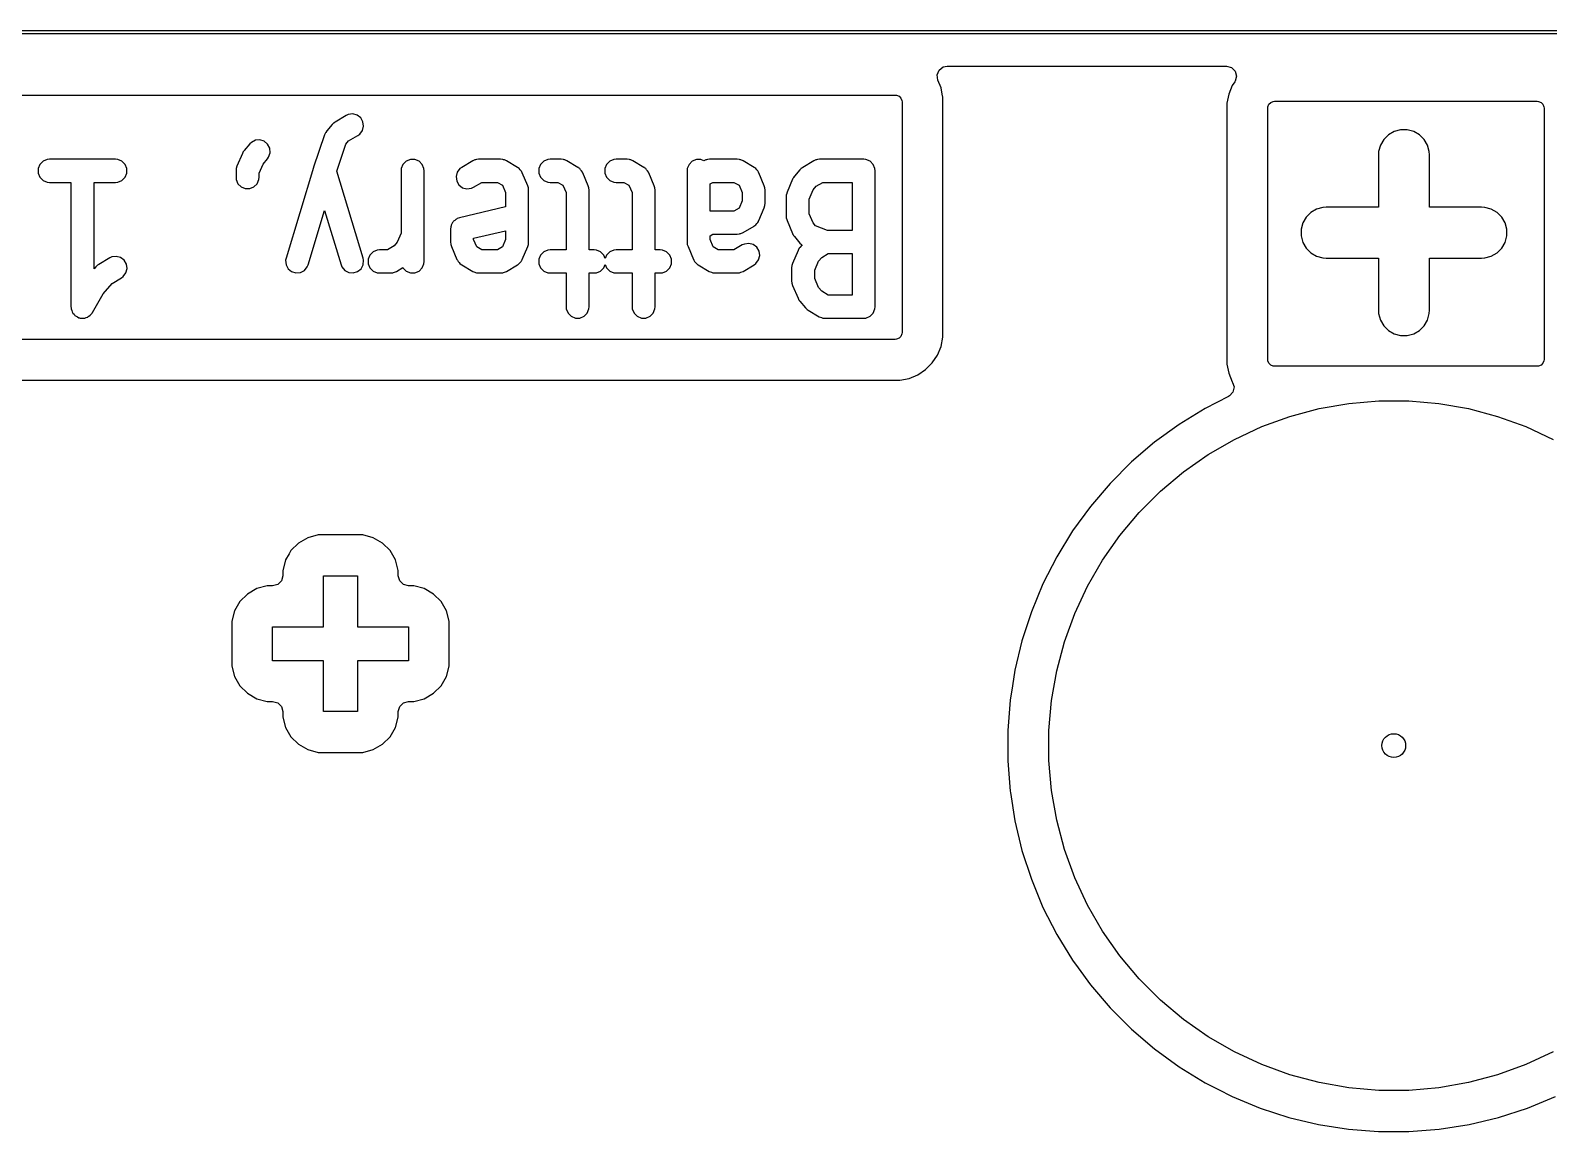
# Model space of a CAD drawing. Extents: x 2.78 to 5.89, y -4.63 to -2.07.
# Drawn here: x 3.584 to 4.463, y -2.706 to -2.068 of the extents above; entities that cross this region are included whole.
import ezdxf

# ---------------------------------------------------------------- set-up
doc = ezdxf.new("R2010")
doc.units = 0
doc.header["$MEASUREMENT"] = 0
doc.layers.add('BLACK', color=7, linetype='CONTINUOUS')

msp = doc.modelspace()

# ---------------------------------------------------------------- linework, layer by layer
at = {"layer": 'BLACK', "linetype": 'CONTINUOUS'}
for p, q in [((2.77907, -2.06796), (5.8893, -2.06796)), ((5.88832, -2.06993), (2.78005, -2.06993)), ((4.10896, -2.09375), (4.11012, -2.09094)), ((4.11012, -2.09094), (4.11253, -2.08909)), ((4.11253, -2.08909), (4.11477, -2.08865)), ((4.11477, -2.08865), (4.27655, -2.08865)), ((4.27655, -2.08865), (4.27948, -2.08943)), ((4.27948, -2.08943), (4.28163, -2.09158)), ((4.28163, -2.09158), (4.28242, -2.09451)), ((4.10935, -2.09676), (4.10896, -2.09375)), ((4.11123, -2.1013), (4.10935, -2.09676)), ((4.11194, -2.10485), (4.11123, -2.1013)), ((4.28002, -2.09988), (4.27794, -2.1049)), ((4.28143, -2.09777), (4.28002, -2.09988)), ((4.28002, -2.09988), (4.28002, -2.09988)), ((4.28163, -2.09745), (4.28143, -2.09777)), ((4.28242, -2.09451), (4.28163, -2.09745)), ((3.45183, -2.10541), (4.08471, -2.10541)), ((4.08471, -2.10541), (4.08548, -2.10548)), ((4.08548, -2.10548), (4.0869, -2.10607)), ((4.0869, -2.10607), (4.08799, -2.10716)), ((4.08799, -2.10716), (4.08858, -2.10858)), ((4.08858, -2.10858), (4.08865, -2.10935)), ((4.08865, -2.10935), (4.08865, -2.24306)), ((4.11228, -2.10658), (4.11194, -2.10485)), ((4.11229, -2.10663), (4.11228, -2.10658)), ((4.11229, -2.24578), (4.11229, -2.10663)), ((4.27794, -2.1049), (4.27688, -2.11023)), ((4.27688, -2.11023), (4.27688, -2.26128)), ((4.27794, -2.1049), (4.27794, -2.1049)), ((4.3006, -2.11218), (4.30119, -2.11076)), ((4.30119, -2.11076), (4.30227, -2.10967)), ((4.30227, -2.10967), (4.30369, -2.10908)), ((4.30369, -2.10908), (4.30446, -2.10901)), ((4.30446, -2.10901), (4.45673, -2.10901)), ((4.45673, -2.10901), (4.45749, -2.10908)), ((4.45749, -2.10908), (4.45891, -2.10967)), ((4.45891, -2.10967), (4.46, -2.11076)), ((4.46, -2.11076), (4.46059, -2.11218)), ((3.76662, -2.11731), (3.76025, -2.12106)), ((3.76781, -2.11676), (3.76662, -2.11731)), ((3.7704, -2.1164), (3.76781, -2.11676)), ((3.77293, -2.11705), (3.7704, -2.1164)), ((3.77501, -2.11863), (3.77293, -2.11705)), ((3.77633, -2.12088), (3.77501, -2.11863)), ((4.30052, -2.11294), (4.3006, -2.11218)), ((4.30052, -2.25857), (4.30052, -2.11294)), ((4.46059, -2.11218), (4.46066, -2.11294)), ((4.46066, -2.11294), (4.46066, -2.25857)), ((3.75412, -2.12843), (3.74774, -2.14717)), ((3.75458, -2.1274), (3.75412, -2.12843)), ((3.75461, -2.12732), (3.75458, -2.1274)), ((3.75464, -2.12728), (3.75461, -2.12732)), ((3.75466, -2.12723), (3.75464, -2.12728)), ((3.75471, -2.12717), (3.75466, -2.12723)), ((3.75535, -2.12624), (3.75471, -2.12717)), ((3.75854, -2.1225), (3.75535, -2.12624)), ((3.75908, -2.12197), (3.75854, -2.1225)), ((3.75919, -2.12183), (3.75908, -2.12197)), ((3.75934, -2.12172), (3.75919, -2.12183)), ((3.75948, -2.12158), (3.75934, -2.12172)), ((3.75964, -2.12151), (3.75948, -2.12158)), ((3.76025, -2.12106), (3.75964, -2.12151)), ((3.77341, -2.12885), (3.77447, -2.12808)), ((3.77447, -2.12808), (3.77604, -2.12599)), ((3.77604, -2.12599), (3.7767, -2.12346)), ((3.7767, -2.12346), (3.77633, -2.12088)), ((4.37045, -2.12842), (4.36773, -2.13114)), ((4.37379, -2.12649), (4.37045, -2.12842)), ((4.37751, -2.12549), (4.37379, -2.12649)), ((4.38137, -2.12549), (4.37751, -2.12549)), ((4.38509, -2.12649), (4.38137, -2.12549)), ((4.38843, -2.12842), (4.38509, -2.12649)), ((4.39115, -2.13114), (4.38843, -2.12842)), ((3.70755, -2.13749), (3.70724, -2.13794)), ((3.71073, -2.13374), (3.70755, -2.13749)), ((3.71168, -2.13283), (3.71073, -2.13374)), ((3.714, -2.13164), (3.71168, -2.13283)), ((3.7166, -2.13143), (3.714, -2.13164)), ((3.71909, -2.13223), (3.7166, -2.13143)), ((3.72108, -2.13392), (3.71909, -2.13223)), ((3.72227, -2.13625), (3.72108, -2.13392)), ((3.72248, -2.13885), (3.72227, -2.13625)), ((3.76111, -2.14944), (3.76638, -2.13394)), ((3.76638, -2.13394), (3.76801, -2.13203)), ((3.76801, -2.13203), (3.77341, -2.12885)), ((4.3658, -2.13448), (4.3648, -2.1382)), ((4.36773, -2.13114), (4.3658, -2.13448)), ((4.39308, -2.13448), (4.39115, -2.13114)), ((4.39408, -2.1382), (4.39308, -2.13448)), ((3.58916, -2.14561), (3.58816, -2.14802)), ((3.59101, -2.14376), (3.58916, -2.14561)), ((3.59342, -2.14276), (3.59101, -2.14376)), ((3.59472, -2.14263), (3.59342, -2.14276)), ((3.63297, -2.14263), (3.59472, -2.14263)), ((3.63428, -2.14276), (3.63297, -2.14263)), ((3.63669, -2.14376), (3.63428, -2.14276)), ((3.63853, -2.14561), (3.63669, -2.14376)), ((3.63953, -2.14802), (3.63853, -2.14561)), ((3.70649, -2.13921), (3.7033, -2.14671)), ((3.70675, -2.13873), (3.70649, -2.13921)), ((3.7068, -2.13857), (3.70675, -2.13873)), ((3.70697, -2.13832), (3.7068, -2.13857)), ((3.70712, -2.13806), (3.70697, -2.13832)), ((3.70724, -2.13794), (3.70712, -2.13806)), ((3.71615, -2.15069), (3.71841, -2.14539)), ((3.71841, -2.14539), (3.72093, -2.14241)), ((3.72093, -2.14241), (3.72168, -2.14134)), ((3.72168, -2.14134), (3.72248, -2.13885)), ((3.79951, -2.14561), (3.79851, -2.14802)), ((3.80135, -2.14376), (3.79951, -2.14561)), ((3.80377, -2.14276), (3.80135, -2.14376)), ((3.80638, -2.14276), (3.80377, -2.14276)), ((3.80879, -2.14376), (3.80638, -2.14276)), ((3.81064, -2.14561), (3.80879, -2.14376)), ((3.81164, -2.14802), (3.81064, -2.14561)), ((3.83992, -2.14356), (3.83355, -2.14731)), ((3.84112, -2.14301), (3.83992, -2.14356)), ((3.84158, -2.14294), (3.84112, -2.14301)), ((3.84201, -2.14276), (3.84158, -2.14294)), ((3.84332, -2.14263), (3.84201, -2.14276)), ((3.85607, -2.14263), (3.84332, -2.14263)), ((3.85737, -2.14276), (3.85607, -2.14263)), ((3.85781, -2.14294), (3.85737, -2.14276)), ((3.85827, -2.14301), (3.85781, -2.14294)), ((3.85946, -2.14356), (3.85827, -2.14301)), ((3.86583, -2.14731), (3.85946, -2.14356)), ((3.87919, -2.14561), (3.87819, -2.14802)), ((3.88103, -2.14376), (3.87919, -2.14561)), ((3.88344, -2.14276), (3.88103, -2.14376)), ((3.88475, -2.14263), (3.88344, -2.14276)), ((3.89112, -2.14263), (3.88475, -2.14263)), ((3.89243, -2.14276), (3.89112, -2.14263)), ((3.89286, -2.14294), (3.89243, -2.14276)), ((3.89333, -2.14301), (3.89286, -2.14294)), ((3.89452, -2.14356), (3.89333, -2.14301)), ((3.90089, -2.14731), (3.89452, -2.14356)), ((3.91743, -2.14561), (3.91643, -2.14802)), ((3.91928, -2.14376), (3.91743, -2.14561)), ((3.92169, -2.14276), (3.91928, -2.14376)), ((3.923, -2.14263), (3.92169, -2.14276)), ((3.92937, -2.14263), (3.923, -2.14263)), ((3.93068, -2.14276), (3.92937, -2.14263)), ((3.93111, -2.14294), (3.93068, -2.14276)), ((3.93157, -2.14301), (3.93111, -2.14294)), ((3.93276, -2.14356), (3.93157, -2.14301)), ((3.93914, -2.14731), (3.93276, -2.14356)), ((3.96524, -2.14561), (3.96424, -2.14802)), ((3.96708, -2.14376), (3.96524, -2.14561)), ((3.9695, -2.14276), (3.96708, -2.14376)), ((3.97211, -2.14276), (3.9695, -2.14276)), ((3.9739, -2.1435), (3.97211, -2.14276)), ((3.97497, -2.14301), (3.9739, -2.1435)), ((3.97544, -2.14294), (3.97497, -2.14301)), ((3.97587, -2.14276), (3.97544, -2.14294)), ((3.97718, -2.14263), (3.97587, -2.14276)), ((3.99311, -2.14263), (3.97718, -2.14263)), ((3.99442, -2.14276), (3.99311, -2.14263)), ((3.99485, -2.14294), (3.99442, -2.14276)), ((3.99531, -2.14301), (3.99485, -2.14294)), ((3.99651, -2.14356), (3.99531, -2.14301)), ((4.00288, -2.14731), (3.99651, -2.14356)), ((4.03752, -2.14356), (4.03115, -2.14731)), ((4.03872, -2.14301), (4.03752, -2.14356)), ((4.03918, -2.14294), (4.03872, -2.14301)), ((4.03961, -2.14276), (4.03918, -2.14294)), ((4.04092, -2.14263), (4.03961, -2.14276)), ((4.06642, -2.14263), (4.04092, -2.14263)), ((4.06772, -2.14276), (4.06642, -2.14263)), ((4.07013, -2.14376), (4.06772, -2.14276)), ((4.07198, -2.14561), (4.07013, -2.14376)), ((4.07298, -2.14802), (4.07198, -2.14561)), ((4.3648, -2.1382), (4.36468, -2.14013)), ((4.36468, -2.14013), (4.36468, -2.17036)), ((4.3942, -2.14013), (4.39408, -2.1382)), ((4.3942, -2.17036), (4.3942, -2.14013)), ((3.58816, -2.14802), (3.58816, -2.15063)), ((3.58816, -2.15063), (3.58916, -2.15305)), ((3.58916, -2.15305), (3.59101, -2.15489)), ((3.59101, -2.15489), (3.59342, -2.15589)), ((3.63428, -2.15589), (3.63669, -2.15489)), ((3.63669, -2.15489), (3.63853, -2.15305)), ((3.63853, -2.15305), (3.63953, -2.15063)), ((3.63953, -2.15063), (3.63953, -2.14802)), ((3.7029, -2.14802), (3.70277, -2.14933)), ((3.70277, -2.14933), (3.70277, -2.15308)), ((3.70277, -2.15308), (3.7029, -2.15438)), ((3.70291, -2.14799), (3.7029, -2.14802)), ((3.7029, -2.15438), (3.70389, -2.1568)), ((3.7033, -2.14671), (3.70291, -2.14796)), ((3.70291, -2.14796), (3.70291, -2.14799)), ((3.71502, -2.1568), (3.71602, -2.15438)), ((3.71602, -2.15438), (3.71615, -2.15308)), ((3.71615, -2.15308), (3.71615, -2.15069)), ((3.74767, -2.14738), (3.73174, -2.19988)), ((3.74772, -2.14728), (3.74767, -2.14738)), ((3.74774, -2.14717), (3.74772, -2.14728)), ((3.77642, -2.19988), (3.76111, -2.14944)), ((3.79851, -2.14802), (3.79838, -2.14933)), ((3.79838, -2.14933), (3.79838, -2.18546)), ((3.81177, -2.14933), (3.81164, -2.14802)), ((3.81177, -2.20182), (3.81177, -2.14933)), ((3.83092, -2.15017), (3.83026, -2.15269)), ((3.83026, -2.15269), (3.83062, -2.15528)), ((3.83249, -2.14808), (3.83092, -2.15017)), ((3.83355, -2.14731), (3.83249, -2.14808)), ((3.86602, -2.14744), (3.86583, -2.14731)), ((3.86611, -2.14748), (3.86602, -2.14744)), ((3.86622, -2.14759), (3.86611, -2.14748)), ((3.86689, -2.14808), (3.86622, -2.14759)), ((3.86739, -2.14873), (3.86689, -2.14808)), ((3.86797, -2.14931), (3.86739, -2.14873)), ((3.86837, -2.15003), (3.86797, -2.14931)), ((3.86847, -2.15017), (3.86837, -2.15003)), ((3.86849, -2.15026), (3.86847, -2.15017)), ((3.8686, -2.15046), (3.86849, -2.15026)), ((3.87179, -2.15796), (3.8686, -2.15046)), ((3.87819, -2.14802), (3.87819, -2.15063)), ((3.87819, -2.15063), (3.87919, -2.15305)), ((3.87919, -2.15305), (3.88103, -2.15489)), ((3.88103, -2.15489), (3.88344, -2.15589)), ((3.90108, -2.14744), (3.90089, -2.14731)), ((3.90117, -2.14748), (3.90108, -2.14744)), ((3.90128, -2.14759), (3.90117, -2.14748)), ((3.90195, -2.14808), (3.90128, -2.14759)), ((3.90245, -2.14873), (3.90195, -2.14808)), ((3.90303, -2.14931), (3.90245, -2.14873)), ((3.90343, -2.15003), (3.90303, -2.14931)), ((3.90353, -2.15017), (3.90343, -2.15003)), ((3.90355, -2.15026), (3.90353, -2.15017)), ((3.90366, -2.15046), (3.90355, -2.15026)), ((3.90685, -2.15796), (3.90366, -2.15046)), ((3.91643, -2.14802), (3.91643, -2.15063)), ((3.91643, -2.15063), (3.91743, -2.15305)), ((3.91743, -2.15305), (3.91928, -2.15489)), ((3.91928, -2.15489), (3.92169, -2.15589)), ((3.93932, -2.14744), (3.93914, -2.14731)), ((3.93941, -2.14748), (3.93932, -2.14744)), ((3.93953, -2.14759), (3.93941, -2.14748)), ((3.9402, -2.14808), (3.93953, -2.14759)), ((3.94069, -2.14873), (3.9402, -2.14808)), ((3.94127, -2.14931), (3.94069, -2.14873)), ((3.94167, -2.15003), (3.94127, -2.14931)), ((3.94177, -2.15017), (3.94167, -2.15003)), ((3.9418, -2.15026), (3.94177, -2.15017)), ((3.9419, -2.15046), (3.9418, -2.15026)), ((3.94509, -2.15796), (3.9419, -2.15046)), ((3.96424, -2.14802), (3.96411, -2.14933)), ((3.96411, -2.14933), (3.96411, -2.19057)), ((4.00306, -2.14744), (4.00288, -2.14731)), ((4.00315, -2.14748), (4.00306, -2.14744)), ((4.00327, -2.14759), (4.00315, -2.14748)), ((4.00394, -2.14808), (4.00327, -2.14759)), ((4.00443, -2.14873), (4.00394, -2.14808)), ((4.00502, -2.14931), (4.00443, -2.14873)), ((4.00541, -2.15003), (4.00502, -2.14931)), ((4.00551, -2.15017), (4.00541, -2.15003)), ((4.00554, -2.15026), (4.00551, -2.15017)), ((4.00565, -2.15046), (4.00554, -2.15026)), ((4.00883, -2.15796), (4.00565, -2.15046)), ((4.0252, -2.15421), (4.02201, -2.16171)), ((4.02546, -2.15373), (4.0252, -2.15421)), ((4.02551, -2.15357), (4.02546, -2.15373)), ((4.02568, -2.15332), (4.02551, -2.15357)), ((4.02583, -2.15306), (4.02568, -2.15332)), ((4.02595, -2.15294), (4.02583, -2.15306)), ((4.02626, -2.15249), (4.02595, -2.15294)), ((4.02944, -2.14874), (4.02626, -2.15249)), ((4.02999, -2.14822), (4.02944, -2.14874)), ((4.03009, -2.14808), (4.02999, -2.14822)), ((4.03025, -2.14797), (4.03009, -2.14808)), ((4.03039, -2.14783), (4.03025, -2.14797)), ((4.03054, -2.14775), (4.03039, -2.14783)), ((4.03115, -2.14731), (4.03054, -2.14775)), ((4.07311, -2.14933), (4.07298, -2.14802)), ((4.07311, -2.22807), (4.07311, -2.14933)), ((3.59342, -2.15589), (3.59472, -2.15602)), ((3.59472, -2.15602), (3.60715, -2.15602)), ((3.60715, -2.15602), (3.60715, -2.22807)), ((3.62054, -2.20611), (3.62054, -2.15602)), ((3.62054, -2.15602), (3.63297, -2.15602)), ((3.63297, -2.15602), (3.63428, -2.15589)), ((3.70389, -2.1568), (3.70574, -2.15864)), ((3.70574, -2.15864), (3.70815, -2.15964)), ((3.70815, -2.15964), (3.71077, -2.15964)), ((3.71077, -2.15964), (3.71318, -2.15864)), ((3.71318, -2.15864), (3.71502, -2.1568)), ((3.83062, -2.15528), (3.83195, -2.15753)), ((3.83195, -2.15753), (3.83403, -2.1591)), ((3.83403, -2.1591), (3.83656, -2.15976)), ((3.83656, -2.15976), (3.83915, -2.1594)), ((3.83915, -2.1594), (3.84034, -2.15885)), ((3.84034, -2.15885), (3.84514, -2.15602)), ((3.84514, -2.15602), (3.85424, -2.15602)), ((3.85424, -2.15602), (3.85714, -2.15773)), ((3.85714, -2.15773), (3.85893, -2.16194)), ((3.85893, -2.16194), (3.85893, -2.17027)), ((3.87218, -2.15921), (3.87179, -2.15796)), ((3.87218, -2.15924), (3.87218, -2.15921)), ((3.87219, -2.15927), (3.87218, -2.15924)), ((3.87232, -2.16058), (3.87219, -2.15927)), ((3.87232, -2.19057), (3.87232, -2.16058)), ((3.88344, -2.15589), (3.88475, -2.15602)), ((3.88475, -2.15602), (3.8893, -2.15602)), ((3.8893, -2.15602), (3.8922, -2.15773)), ((3.8922, -2.15773), (3.89399, -2.16194)), ((3.89399, -2.16194), (3.89399, -2.19513)), ((3.90724, -2.15921), (3.90685, -2.15796)), ((3.90724, -2.15924), (3.90724, -2.15921)), ((3.90725, -2.15927), (3.90724, -2.15924)), ((3.90738, -2.16058), (3.90725, -2.15927)), ((3.90738, -2.19513), (3.90738, -2.16058)), ((3.92169, -2.15589), (3.923, -2.15602)), ((3.923, -2.15602), (3.92755, -2.15602)), ((3.92755, -2.15602), (3.93045, -2.15773)), ((3.93045, -2.15773), (3.93224, -2.16194)), ((3.93224, -2.16194), (3.93224, -2.19513)), ((3.94548, -2.15921), (3.94509, -2.15796)), ((3.94548, -2.15924), (3.94548, -2.15921)), ((3.9455, -2.15927), (3.94548, -2.15924)), ((3.94562, -2.16058), (3.9455, -2.15927)), ((3.94562, -2.19513), (3.94562, -2.16058)), ((3.9775, -2.1569), (3.979, -2.15602)), ((3.9775, -2.17263), (3.9775, -2.1569)), ((3.979, -2.15602), (3.99129, -2.15602)), ((3.99129, -2.15602), (3.99419, -2.15773)), ((3.99419, -2.15773), (3.99598, -2.16194)), ((3.99598, -2.16194), (3.99598, -2.16671)), ((4.00923, -2.15921), (4.00883, -2.15796)), ((4.00923, -2.15924), (4.00923, -2.15921)), ((4.00924, -2.15927), (4.00923, -2.15924)), ((4.00937, -2.16058), (4.00924, -2.15927)), ((4.00937, -2.16807), (4.00937, -2.16058)), ((4.02161, -2.16302), (4.02148, -2.16433)), ((4.02162, -2.16299), (4.02161, -2.16302)), ((4.02201, -2.16171), (4.02162, -2.16296)), ((4.02162, -2.16296), (4.02162, -2.16299)), ((4.03486, -2.16569), (4.03712, -2.16038)), ((4.03712, -2.16038), (4.03891, -2.15827)), ((4.03891, -2.15827), (4.04274, -2.15602)), ((4.04274, -2.15602), (4.05972, -2.15602)), ((4.05972, -2.15602), (4.05972, -2.18388)), ((3.74455, -2.20376), (3.75408, -2.17237)), ((3.75408, -2.17237), (3.76361, -2.20376)), ((3.85893, -2.17027), (3.83222, -2.17656)), ((3.99129, -2.17263), (3.9775, -2.17263)), ((3.99419, -2.17092), (3.99129, -2.17263)), ((3.99598, -2.16671), (3.99419, -2.17092)), ((4.00565, -2.17819), (4.00883, -2.17069)), ((4.00883, -2.17069), (4.00923, -2.16944)), ((4.00923, -2.16941), (4.00924, -2.16938)), ((4.00923, -2.16944), (4.00923, -2.16941)), ((4.00924, -2.16938), (4.00937, -2.16807)), ((4.02148, -2.16433), (4.02148, -2.17557)), ((4.03486, -2.17421), (4.03486, -2.16569)), ((4.3288, -2.17148), (4.32546, -2.17341)), ((4.33252, -2.17049), (4.3288, -2.17148)), ((4.33445, -2.17036), (4.33252, -2.17049)), ((4.36468, -2.17036), (4.33445, -2.17036)), ((4.42443, -2.17036), (4.3942, -2.17036)), ((4.42636, -2.17049), (4.42443, -2.17036)), ((4.43008, -2.17148), (4.42636, -2.17049)), ((4.43342, -2.17341), (4.43008, -2.17148)), ((3.8274, -2.18126), (3.82719, -2.18177)), ((3.82749, -2.18073), (3.8274, -2.18126)), ((3.8279, -2.18007), (3.82749, -2.18073)), ((3.82819, -2.17935), (3.8279, -2.18007)), ((3.82858, -2.17897), (3.82819, -2.17935)), ((3.82886, -2.17851), (3.82858, -2.17897)), ((3.82949, -2.17806), (3.82886, -2.17851)), ((3.83004, -2.17751), (3.82949, -2.17806)), ((3.83054, -2.1773), (3.83004, -2.17751)), ((3.83098, -2.17698), (3.83054, -2.1773)), ((3.83222, -2.17656), (3.83098, -2.17698)), ((3.99651, -2.18509), (4.00288, -2.18134)), ((4.00288, -2.18134), (4.00306, -2.18121)), ((4.00306, -2.18121), (4.00315, -2.18117)), ((4.00315, -2.18117), (4.00327, -2.18106)), ((4.00327, -2.18106), (4.00394, -2.18057)), ((4.00394, -2.18057), (4.00443, -2.17992)), ((4.00443, -2.17992), (4.00502, -2.17934)), ((4.00502, -2.17934), (4.00541, -2.17862)), ((4.00541, -2.17862), (4.00551, -2.17849)), ((4.00551, -2.17849), (4.00554, -2.17839)), ((4.00554, -2.17839), (4.00565, -2.17819)), ((4.02148, -2.17557), (4.02161, -2.17688)), ((4.02161, -2.17688), (4.02162, -2.17691)), ((4.02162, -2.17691), (4.02162, -2.17694)), ((4.02162, -2.17694), (4.02201, -2.17819)), ((4.02201, -2.17819), (4.0252, -2.18569)), ((4.03712, -2.17952), (4.03486, -2.17421)), ((4.03855, -2.18121), (4.03712, -2.17952)), ((4.04537, -2.18388), (4.03855, -2.18121)), ((4.32081, -2.17947), (4.31981, -2.1832)), ((4.32273, -2.17614), (4.32081, -2.17947)), ((4.32546, -2.17341), (4.32273, -2.17614)), ((4.43615, -2.17614), (4.43342, -2.17341)), ((4.43807, -2.17947), (4.43615, -2.17614)), ((4.43907, -2.1832), (4.43807, -2.17947)), ((3.79838, -2.18546), (3.79613, -2.19076)), ((3.82719, -2.18177), (3.82706, -2.18307)), ((3.82706, -2.18307), (3.82706, -2.19057)), ((3.84045, -2.18837), (3.85893, -2.18402)), ((3.84045, -2.18921), (3.84045, -2.18837)), ((3.84224, -2.19342), (3.84045, -2.18921)), ((3.85893, -2.18921), (3.85714, -2.19342)), ((3.85893, -2.18402), (3.85893, -2.18921)), ((3.9775, -2.1869), (3.979, -2.18602)), ((3.9775, -2.18921), (3.9775, -2.1869)), ((3.97929, -2.19342), (3.9775, -2.18921)), ((3.979, -2.18602), (3.99311, -2.18602)), ((3.99311, -2.18602), (3.99442, -2.18589)), ((3.99442, -2.18589), (3.99485, -2.18571)), ((3.99485, -2.18571), (3.99531, -2.18564)), ((3.99531, -2.18564), (3.99651, -2.18509)), ((4.0252, -2.18569), (4.02546, -2.18617)), ((4.02546, -2.18617), (4.02551, -2.18633)), ((4.02551, -2.18633), (4.02568, -2.18658)), ((4.02568, -2.18658), (4.02583, -2.18684)), ((4.02583, -2.18684), (4.02595, -2.18696)), ((4.02595, -2.18696), (4.02626, -2.18741)), ((4.02626, -2.18741), (4.02944, -2.19116)), ((4.05972, -2.18388), (4.04537, -2.18388)), ((4.31981, -2.1832), (4.31981, -2.18705)), ((4.31981, -2.18705), (4.32081, -2.19077)), ((4.43807, -2.19077), (4.43907, -2.18705)), ((4.43907, -2.18705), (4.43907, -2.1832)), ((3.63335, -2.19889), (3.63077, -2.19925)), ((3.63588, -2.19954), (3.63335, -2.19889)), ((3.78039, -2.1981), (3.77939, -2.20051)), ((3.78223, -2.19626), (3.78039, -2.1981)), ((3.78464, -2.19526), (3.78223, -2.19626)), ((3.78595, -2.19513), (3.78464, -2.19526)), ((3.7905, -2.19513), (3.78595, -2.19513)), ((3.79433, -2.19288), (3.7905, -2.19513)), ((3.79613, -2.19076), (3.79433, -2.19288)), ((3.82706, -2.19057), (3.82719, -2.19188)), ((3.82719, -2.19188), (3.8272, -2.19191)), ((3.8272, -2.19191), (3.8272, -2.19194)), ((3.8272, -2.19194), (3.8276, -2.19319)), ((3.8276, -2.19319), (3.83078, -2.20069)), ((3.84514, -2.19513), (3.84224, -2.19342)), ((3.85424, -2.19513), (3.84514, -2.19513)), ((3.85714, -2.19342), (3.85424, -2.19513)), ((3.8686, -2.20069), (3.87179, -2.19319)), ((3.87179, -2.19319), (3.87218, -2.19194)), ((3.87218, -2.19191), (3.87219, -2.19188)), ((3.87218, -2.19194), (3.87218, -2.19191)), ((3.87219, -2.19188), (3.87232, -2.19057)), ((3.87919, -2.1981), (3.87819, -2.20051)), ((3.88103, -2.19626), (3.87919, -2.1981)), ((3.88344, -2.19526), (3.88103, -2.19626)), ((3.88475, -2.19513), (3.88344, -2.19526)), ((3.89399, -2.19513), (3.88475, -2.19513)), ((3.91025, -2.19513), (3.90738, -2.19513)), ((3.91155, -2.19526), (3.91025, -2.19513)), ((3.91397, -2.19626), (3.91155, -2.19526)), ((3.91581, -2.1981), (3.91397, -2.19626)), ((3.91662, -2.20006), (3.91581, -2.1981)), ((3.91743, -2.1981), (3.91662, -2.20006)), ((3.91928, -2.19626), (3.91743, -2.1981)), ((3.92169, -2.19526), (3.91928, -2.19626)), ((3.923, -2.19513), (3.92169, -2.19526)), ((3.93224, -2.19513), (3.923, -2.19513)), ((3.94849, -2.19513), (3.94562, -2.19513)), ((3.9498, -2.19526), (3.94849, -2.19513)), ((3.95221, -2.19626), (3.9498, -2.19526)), ((3.95406, -2.1981), (3.95221, -2.19626)), ((3.95506, -2.20051), (3.95406, -2.1981)), ((3.96411, -2.19057), (3.96424, -2.19188)), ((3.96424, -2.19188), (3.96425, -2.19191)), ((3.96425, -2.19191), (3.96425, -2.19194)), ((3.96425, -2.19194), (3.96464, -2.19319)), ((3.96464, -2.19319), (3.96783, -2.20069)), ((3.98219, -2.19513), (3.97929, -2.19342)), ((3.99129, -2.19513), (3.98219, -2.19513)), ((3.99609, -2.1923), (3.99129, -2.19513)), ((3.99728, -2.19175), (3.99609, -2.1923)), ((3.99987, -2.19139), (3.99728, -2.19175)), ((4.0024, -2.19204), (3.99987, -2.19139)), ((4.00448, -2.19362), (4.0024, -2.19204)), ((4.00581, -2.19587), (4.00448, -2.19362)), ((4.00551, -2.20098), (4.00617, -2.19845)), ((4.00617, -2.19845), (4.00581, -2.19587)), ((4.02838, -2.19545), (4.0252, -2.20295)), ((4.02864, -2.19498), (4.02838, -2.19545)), ((4.0287, -2.19481), (4.02864, -2.19498)), ((4.02887, -2.19457), (4.0287, -2.19481)), ((4.02901, -2.1943), (4.02887, -2.19457)), ((4.02914, -2.19418), (4.02901, -2.1943)), ((4.02944, -2.19374), (4.02914, -2.19418)), ((4.02944, -2.19116), (4.03039, -2.19207)), ((4.03071, -2.19225), (4.02944, -2.19374)), ((4.03039, -2.19207), (4.03069, -2.19222)), ((4.03069, -2.19222), (4.03071, -2.19225)), ((4.0421, -2.19952), (4.04593, -2.19726)), ((4.04593, -2.19726), (4.05972, -2.19726)), ((4.05972, -2.19726), (4.05972, -2.22137)), ((4.32081, -2.19077), (4.32273, -2.19411)), ((4.32273, -2.19411), (4.32546, -2.19684)), ((4.32546, -2.19684), (4.3288, -2.19876)), ((4.3288, -2.19876), (4.33252, -2.19976)), ((4.42636, -2.19976), (4.43008, -2.19876)), ((4.43008, -2.19876), (4.43342, -2.19684)), ((4.43342, -2.19684), (4.43615, -2.19411)), ((4.43615, -2.19411), (4.43807, -2.19077)), ((3.6215, -2.20499), (3.62054, -2.20611)), ((3.62204, -2.20446), (3.6215, -2.20499)), ((3.62214, -2.20432), (3.62204, -2.20446)), ((3.6223, -2.20421), (3.62214, -2.20432)), ((3.62244, -2.20407), (3.6223, -2.20421)), ((3.62259, -2.20399), (3.62244, -2.20407)), ((3.6232, -2.20355), (3.62259, -2.20399)), ((3.62958, -2.1998), (3.6232, -2.20355)), ((3.63077, -2.19925), (3.62958, -2.1998)), ((3.63797, -2.20112), (3.63588, -2.19954)), ((3.63929, -2.20337), (3.63797, -2.20112)), ((3.639, -2.20848), (3.63965, -2.20595)), ((3.63965, -2.20595), (3.63929, -2.20337)), ((3.73174, -2.19988), (3.73148, -2.20116)), ((3.73148, -2.20116), (3.73174, -2.20376)), ((3.73174, -2.20376), (3.73297, -2.20607)), ((3.73297, -2.20607), (3.73499, -2.20772)), ((3.73499, -2.20772), (3.73749, -2.20848)), ((3.74009, -2.20823), (3.74239, -2.207)), ((3.74239, -2.207), (3.74405, -2.20498)), ((3.74405, -2.20498), (3.74455, -2.20376)), ((3.76361, -2.20376), (3.76411, -2.20498)), ((3.76411, -2.20498), (3.76577, -2.207)), ((3.76577, -2.207), (3.76807, -2.20823)), ((3.77067, -2.20848), (3.77317, -2.20772)), ((3.77317, -2.20772), (3.77519, -2.20607)), ((3.77519, -2.20607), (3.77642, -2.20376)), ((3.77668, -2.20116), (3.77642, -2.19988)), ((3.77642, -2.20376), (3.77668, -2.20116)), ((3.77939, -2.20051), (3.77939, -2.20313)), ((3.77939, -2.20313), (3.78039, -2.20554)), ((3.78039, -2.20554), (3.78223, -2.20739)), ((3.78223, -2.20739), (3.78464, -2.20838)), ((3.79453, -2.20814), (3.79572, -2.20759)), ((3.79572, -2.20759), (3.79945, -2.2054)), ((3.79945, -2.2054), (3.79951, -2.20554)), ((3.79951, -2.20554), (3.80135, -2.20739)), ((3.80135, -2.20739), (3.80377, -2.20838)), ((3.80638, -2.20838), (3.80879, -2.20739)), ((3.80879, -2.20739), (3.81064, -2.20554)), ((3.81064, -2.20554), (3.81164, -2.20313)), ((3.81164, -2.20313), (3.81177, -2.20182)), ((3.83078, -2.20069), (3.83089, -2.20089)), ((3.83089, -2.20089), (3.83092, -2.20098)), ((3.83092, -2.20098), (3.83102, -2.20111)), ((3.83102, -2.20111), (3.83141, -2.20184)), ((3.83141, -2.20184), (3.832, -2.20241)), ((3.832, -2.20241), (3.83249, -2.20307)), ((3.83249, -2.20307), (3.83316, -2.20356)), ((3.83316, -2.20356), (3.83328, -2.20367)), ((3.83328, -2.20367), (3.83337, -2.20371)), ((3.83337, -2.20371), (3.83355, -2.20384)), ((3.83355, -2.20384), (3.83992, -2.20759)), ((3.83992, -2.20759), (3.84112, -2.20814)), ((3.85827, -2.20814), (3.85946, -2.20759)), ((3.85946, -2.20759), (3.86583, -2.20384)), ((3.86583, -2.20384), (3.86602, -2.20371)), ((3.86602, -2.20371), (3.86611, -2.20367)), ((3.86611, -2.20367), (3.86622, -2.20356)), ((3.86622, -2.20356), (3.86689, -2.20307)), ((3.86689, -2.20307), (3.86739, -2.20241)), ((3.86739, -2.20241), (3.86797, -2.20184)), ((3.86797, -2.20184), (3.86837, -2.20111)), ((3.86837, -2.20111), (3.86847, -2.20098)), ((3.86847, -2.20098), (3.86849, -2.20089)), ((3.86849, -2.20089), (3.8686, -2.20069)), ((3.87819, -2.20051), (3.87819, -2.20313)), ((3.87819, -2.20313), (3.87919, -2.20554)), ((3.87919, -2.20554), (3.88103, -2.20739)), ((3.88103, -2.20739), (3.88344, -2.20838)), ((3.91155, -2.20838), (3.91397, -2.20739)), ((3.91397, -2.20739), (3.91581, -2.20554)), ((3.91581, -2.20554), (3.91662, -2.20359)), ((3.91662, -2.20359), (3.91743, -2.20554)), ((3.91743, -2.20554), (3.91928, -2.20739)), ((3.91928, -2.20739), (3.92169, -2.20838)), ((3.9498, -2.20838), (3.95221, -2.20739)), ((3.95221, -2.20739), (3.95406, -2.20554)), ((3.95406, -2.20554), (3.95506, -2.20313)), ((3.95506, -2.20313), (3.95506, -2.20051)), ((3.96783, -2.20069), (3.96794, -2.20089)), ((3.96794, -2.20089), (3.96796, -2.20098)), ((3.96796, -2.20098), (3.96806, -2.20111)), ((3.96806, -2.20111), (3.96846, -2.20184)), ((3.96846, -2.20184), (3.96904, -2.20241)), ((3.96904, -2.20241), (3.96954, -2.20307)), ((3.96954, -2.20307), (3.97021, -2.20356)), ((3.97021, -2.20356), (3.97032, -2.20367)), ((3.97032, -2.20367), (3.97041, -2.20371)), ((3.97041, -2.20371), (3.9706, -2.20384)), ((3.9706, -2.20384), (3.97697, -2.20759)), ((3.97697, -2.20759), (3.97816, -2.20814)), ((3.99531, -2.20814), (3.99651, -2.20759)), ((3.99651, -2.20759), (4.00288, -2.20384)), ((4.00288, -2.20384), (4.00394, -2.20307)), ((4.00394, -2.20307), (4.00551, -2.20098)), ((4.02479, -2.20426), (4.02466, -2.20557)), ((4.02466, -2.20557), (4.02466, -2.21307)), ((4.0248, -2.20424), (4.02479, -2.20426)), ((4.0252, -2.20295), (4.0248, -2.2042)), ((4.0248, -2.2042), (4.0248, -2.20424)), ((4.03805, -2.20693), (4.0403, -2.20163)), ((4.03805, -2.21171), (4.03805, -2.20693)), ((4.0403, -2.20163), (4.0421, -2.19952)), ((4.33252, -2.19976), (4.33445, -2.19989)), ((4.33445, -2.19989), (4.36468, -2.19989)), ((4.36468, -2.19989), (4.36468, -2.23012)), ((4.3942, -2.23012), (4.3942, -2.19989)), ((4.3942, -2.19989), (4.42443, -2.19989)), ((4.42443, -2.19989), (4.42636, -2.19976)), ((3.62573, -2.22067), (3.63096, -2.21452)), ((3.63096, -2.21452), (3.63636, -2.21134)), ((3.63636, -2.21134), (3.63742, -2.21057)), ((3.63742, -2.21057), (3.639, -2.20848)), ((3.73749, -2.20848), (3.74009, -2.20823)), ((3.76807, -2.20823), (3.77067, -2.20848)), ((3.78464, -2.20838), (3.78595, -2.20851)), ((3.78595, -2.20851), (3.79232, -2.20851)), ((3.79232, -2.20851), (3.79363, -2.20838)), ((3.79363, -2.20838), (3.79406, -2.20821)), ((3.79406, -2.20821), (3.79453, -2.20814)), ((3.80377, -2.20838), (3.80638, -2.20838)), ((3.84112, -2.20814), (3.84158, -2.20821)), ((3.84158, -2.20821), (3.84201, -2.20838)), ((3.84201, -2.20838), (3.84332, -2.20851)), ((3.84332, -2.20851), (3.85607, -2.20851)), ((3.85607, -2.20851), (3.85737, -2.20838)), ((3.85737, -2.20838), (3.85781, -2.20821)), ((3.85781, -2.20821), (3.85827, -2.20814)), ((3.88344, -2.20838), (3.88475, -2.20851)), ((3.88475, -2.20851), (3.89399, -2.20851)), ((3.89399, -2.20851), (3.89399, -2.22807)), ((3.90738, -2.22807), (3.90738, -2.20851)), ((3.90738, -2.20851), (3.91025, -2.20851)), ((3.91025, -2.20851), (3.91155, -2.20838)), ((3.92169, -2.20838), (3.923, -2.20851)), ((3.923, -2.20851), (3.93224, -2.20851)), ((3.93224, -2.20851), (3.93224, -2.22807)), ((3.94562, -2.22807), (3.94562, -2.20851)), ((3.94562, -2.20851), (3.94849, -2.20851)), ((3.94849, -2.20851), (3.9498, -2.20838)), ((3.97816, -2.20814), (3.97862, -2.20821)), ((3.97862, -2.20821), (3.97906, -2.20838)), ((3.97906, -2.20838), (3.98036, -2.20851)), ((3.98036, -2.20851), (3.99311, -2.20851)), ((3.99311, -2.20851), (3.99442, -2.20838)), ((3.99442, -2.20838), (3.99485, -2.20821)), ((3.99485, -2.20821), (3.99531, -2.20814)), ((4.02466, -2.21307), (4.02479, -2.21437)), ((4.02479, -2.21437), (4.0248, -2.2144)), ((4.0248, -2.2144), (4.0248, -2.21444)), ((4.0248, -2.21444), (4.0252, -2.21569)), ((4.0252, -2.21569), (4.02838, -2.22319)), ((4.0403, -2.21701), (4.03805, -2.21171)), ((3.61967, -2.23137), (3.62573, -2.22067)), ((4.02838, -2.22319), (4.02864, -2.22366)), ((4.02864, -2.22366), (4.0287, -2.22382)), ((4.0287, -2.22382), (4.02887, -2.22407)), ((4.02887, -2.22407), (4.02901, -2.22434)), ((4.02901, -2.22434), (4.02914, -2.22446)), ((4.02914, -2.22446), (4.02944, -2.2249)), ((4.02944, -2.2249), (4.03263, -2.22865)), ((4.0421, -2.21912), (4.0403, -2.21701)), ((4.04593, -2.22137), (4.0421, -2.21912)), ((4.05972, -2.22137), (4.04593, -2.22137)), ((3.60715, -2.22807), (3.60719, -2.22842)), ((3.60719, -2.22842), (3.60717, -2.22856)), ((3.60717, -2.22856), (3.60722, -2.22873)), ((3.60722, -2.22873), (3.60728, -2.22937)), ((3.60728, -2.22937), (3.60763, -2.23021)), ((3.60763, -2.23021), (3.60787, -2.23108)), ((3.60787, -2.23108), (3.60812, -2.2314)), ((3.60812, -2.2314), (3.60828, -2.23179)), ((3.60828, -2.23179), (3.60892, -2.23242)), ((3.60892, -2.23242), (3.60947, -2.23313)), ((3.60947, -2.23313), (3.60984, -2.23334)), ((3.60984, -2.23334), (3.61013, -2.23363)), ((3.61013, -2.23363), (3.61096, -2.23398)), ((3.61096, -2.23398), (3.61175, -2.23442)), ((3.61515, -2.23463), (3.61599, -2.23429)), ((3.61599, -2.23429), (3.61686, -2.23405)), ((3.61686, -2.23405), (3.61718, -2.23379)), ((3.61718, -2.23379), (3.61757, -2.23363)), ((3.61757, -2.23363), (3.6182, -2.23299)), ((3.6182, -2.23299), (3.61891, -2.23244)), ((3.61891, -2.23244), (3.61929, -2.23191)), ((3.61929, -2.23191), (3.61941, -2.23179)), ((3.61941, -2.23179), (3.61946, -2.23166)), ((3.61946, -2.23166), (3.61967, -2.23137)), ((3.89399, -2.22807), (3.89412, -2.22937)), ((3.89412, -2.22937), (3.89512, -2.23179)), ((3.89512, -2.23179), (3.89697, -2.23363)), ((3.89697, -2.23363), (3.89938, -2.23463)), ((3.90199, -2.23463), (3.9044, -2.23363)), ((3.9044, -2.23363), (3.90625, -2.23179)), ((3.90625, -2.23179), (3.90725, -2.22937)), ((3.90725, -2.22937), (3.90738, -2.22807)), ((3.93224, -2.22807), (3.93237, -2.22937)), ((3.93237, -2.22937), (3.93337, -2.23179)), ((3.93337, -2.23179), (3.93521, -2.23363)), ((3.93521, -2.23363), (3.93763, -2.23463)), ((3.94024, -2.23463), (3.94265, -2.23363)), ((3.94265, -2.23363), (3.9445, -2.23179)), ((3.9445, -2.23179), (3.9455, -2.22937)), ((3.9455, -2.22937), (3.94562, -2.22807)), ((4.03263, -2.22865), (4.03317, -2.22918)), ((4.03317, -2.22918), (4.03328, -2.22931)), ((4.03328, -2.22931), (4.03344, -2.22943)), ((4.03344, -2.22943), (4.03358, -2.22956)), ((4.03358, -2.22956), (4.03373, -2.22964)), ((4.03373, -2.22964), (4.03434, -2.23009)), ((4.03434, -2.23009), (4.04071, -2.23384)), ((4.04071, -2.23384), (4.0419, -2.23439)), ((4.06772, -2.23463), (4.07013, -2.23363)), ((4.07013, -2.23363), (4.07198, -2.23179)), ((4.07198, -2.23179), (4.07298, -2.22937)), ((4.07298, -2.22937), (4.07311, -2.22807)), ((4.36468, -2.23012), (4.3648, -2.23205)), ((4.3648, -2.23205), (4.3658, -2.23577)), ((4.39308, -2.23577), (4.39408, -2.23205)), ((4.39408, -2.23205), (4.3942, -2.23012)), ((3.61175, -2.23442), (3.61216, -2.23447)), ((3.61216, -2.23447), (3.61254, -2.23463)), ((3.61254, -2.23463), (3.61344, -2.23463)), ((3.61344, -2.23463), (3.61434, -2.23474)), ((3.61434, -2.23474), (3.61474, -2.23463)), ((3.61474, -2.23463), (3.61515, -2.23463)), ((3.89938, -2.23463), (3.90199, -2.23463)), ((3.93763, -2.23463), (3.94024, -2.23463)), ((4.0419, -2.23439), (4.04237, -2.23445)), ((4.04237, -2.23445), (4.0428, -2.23463)), ((4.0428, -2.23463), (4.04411, -2.23476)), ((4.04411, -2.23476), (4.06642, -2.23476)), ((4.06642, -2.23476), (4.06772, -2.23463)), ((4.08865, -2.24306), (4.08858, -2.24383)), ((4.3658, -2.23577), (4.36773, -2.23911)), ((4.36773, -2.23911), (4.37045, -2.24183)), ((4.37045, -2.24183), (4.37379, -2.24376)), ((4.38509, -2.24376), (4.38843, -2.24183)), ((4.38843, -2.24183), (4.39115, -2.23911)), ((4.39115, -2.23911), (4.39308, -2.23577)), ((4.08471, -2.247), (3.45183, -2.247)), ((4.08548, -2.24693), (4.08471, -2.247)), ((4.0869, -2.24634), (4.08548, -2.24693)), ((4.08799, -2.24525), (4.0869, -2.24634)), ((4.08858, -2.24383), (4.08799, -2.24525)), ((4.10915, -2.25613), (4.11123, -2.25111)), ((4.11123, -2.25111), (4.11229, -2.24578)), ((4.37379, -2.24376), (4.37751, -2.24476)), ((4.37751, -2.24476), (4.38137, -2.24476)), ((4.38137, -2.24476), (4.38509, -2.24376)), ((4.10229, -2.26449), (4.10614, -2.26064)), ((4.10614, -2.26064), (4.10915, -2.25613)), ((4.3006, -2.25934), (4.30052, -2.25857)), ((4.30119, -2.26076), (4.3006, -2.25934)), ((4.30227, -2.26184), (4.30119, -2.26076)), ((4.46, -2.26076), (4.45891, -2.26184)), ((4.46059, -2.25934), (4.46, -2.26076)), ((4.46066, -2.25857), (4.46059, -2.25934)), ((4.09276, -2.26958), (4.09778, -2.2675)), ((4.09778, -2.2675), (4.10229, -2.26449)), ((4.27688, -2.26128), (4.27794, -2.26661)), ((4.27794, -2.26661), (4.27794, -2.26661)), ((4.27794, -2.26661), (4.28002, -2.27163)), ((4.30369, -2.26243), (4.30227, -2.26184)), ((4.30446, -2.2625), (4.30369, -2.26243)), ((4.45673, -2.2625), (4.30446, -2.2625)), ((4.45749, -2.26243), (4.45673, -2.2625)), ((4.45891, -2.26184), (4.45749, -2.26243)), ((3.44912, -2.27064), (4.08743, -2.27064)), ((4.08743, -2.27064), (4.09276, -2.26958)), ((4.2804, -2.27749), (4.2784, -2.27977)), ((4.28002, -2.27163), (4.28002, -2.27163)), ((4.28002, -2.27163), (4.28002, -2.27163)), ((4.28002, -2.27163), (4.28015, -2.27189)), ((4.28015, -2.27189), (4.28011, -2.27191)), ((4.28011, -2.27191), (4.281, -2.27451)), ((4.281, -2.27451), (4.2804, -2.27749)), ((4.2642, -2.28705), (4.24921, -2.29623)), ((4.27781, -2.28012), (4.2642, -2.28705)), ((4.2784, -2.27977), (4.27781, -2.28012)), ((4.31342, -2.29159), (4.33027, -2.28707)), ((4.33027, -2.28707), (4.34745, -2.28404)), ((4.34745, -2.28404), (4.36483, -2.28252)), ((4.36483, -2.28252), (4.38228, -2.28252)), ((4.38228, -2.28252), (4.39966, -2.28404)), ((4.39966, -2.28404), (4.41684, -2.28707)), ((4.41684, -2.28707), (4.4337, -2.29159)), ((4.29702, -2.29755), (4.31342, -2.29159)), ((4.4337, -2.29159), (4.45009, -2.29755)), ((4.24921, -2.29623), (4.23499, -2.30656)), ((4.28121, -2.30493), (4.29702, -2.29755)), ((4.45009, -2.29755), (4.46591, -2.30493)), ((4.23499, -2.30656), (4.22163, -2.31798)), ((4.23499, -2.30656), (4.23499, -2.30656)), ((4.2661, -2.31365), (4.28121, -2.30493)), ((4.22163, -2.31798), (4.2092, -2.3304)), ((4.2518, -2.32366), (4.2661, -2.31365)), ((4.2092, -2.3304), (4.19779, -2.34377)), ((4.23844, -2.33487), (4.2518, -2.32366)), ((4.2261, -2.34721), (4.23844, -2.33487)), ((4.19779, -2.34377), (4.18746, -2.35798)), ((4.19779, -2.34377), (4.19779, -2.34377)), ((4.21489, -2.36058), (4.2261, -2.34721)), ((3.73896, -2.36499), (3.73456, -2.36939)), ((3.74435, -2.36187), (3.73896, -2.36499)), ((3.75037, -2.36026), (3.74435, -2.36187)), ((3.74435, -2.36187), (3.74435, -2.36187)), ((3.74435, -2.36187), (3.74435, -2.36187)), ((3.75659, -2.36026), (3.75037, -2.36026)), ((3.77628, -2.36026), (3.75659, -2.36026)), ((3.78229, -2.36187), (3.77628, -2.36026)), ((3.78768, -2.36499), (3.78229, -2.36187)), ((3.79208, -2.36939), (3.78768, -2.36499)), ((4.18746, -2.35798), (4.17828, -2.37297)), ((4.20488, -2.37487), (4.21489, -2.36058)), ((3.73142, -2.37487), (3.72984, -2.38079)), ((3.73145, -2.37478), (3.73142, -2.37487)), ((3.7335, -2.37122), (3.73145, -2.37478)), ((3.73456, -2.36939), (3.7335, -2.37122)), ((3.79519, -2.37478), (3.79208, -2.36939)), ((3.7968, -2.38079), (3.79519, -2.37478)), ((4.17828, -2.37297), (4.1703, -2.38863)), ((4.19615, -2.38998), (4.20488, -2.37487)), ((3.72984, -2.38079), (3.72984, -2.38392)), ((3.75348, -2.41343), (3.75348, -2.3839)), ((3.75348, -2.3839), (3.77316, -2.3839)), ((3.77316, -2.3839), (3.77316, -2.41343)), ((3.7968, -2.38392), (3.7968, -2.38079)), ((3.7968, -2.38079), (3.7968, -2.38079)), ((3.71482, -2.3914), (3.70943, -2.39451)), ((3.71482, -2.3914), (3.71482, -2.3914)), ((3.71482, -2.3914), (3.71482, -2.3914)), ((3.72084, -2.38979), (3.71482, -2.3914)), ((3.72397, -2.38979), (3.72084, -2.38979)), ((3.7269, -2.389), (3.72397, -2.38979)), ((3.72905, -2.38686), (3.7269, -2.389)), ((3.72984, -2.38392), (3.72905, -2.38686)), ((3.79759, -2.38686), (3.7968, -2.38392)), ((3.79974, -2.389), (3.79759, -2.38686)), ((3.80267, -2.38979), (3.79974, -2.389)), ((3.8058, -2.38979), (3.80267, -2.38979)), ((3.81182, -2.3914), (3.8058, -2.38979)), ((3.81721, -2.39451), (3.81182, -2.3914)), ((4.1703, -2.38863), (4.16358, -2.40486)), ((4.18878, -2.40579), (4.19615, -2.38998)), ((3.70503, -2.39892), (3.70192, -2.40431)), ((3.70943, -2.39451), (3.70503, -2.39892)), ((3.82161, -2.39892), (3.81721, -2.39451)), ((3.82472, -2.40431), (3.82161, -2.39892)), ((3.70192, -2.40431), (3.70031, -2.41032)), ((3.82633, -2.41032), (3.82472, -2.40431)), ((4.16358, -2.40486), (4.15815, -2.42158)), ((4.16358, -2.40486), (4.16358, -2.40486)), ((4.18281, -2.42219), (4.18878, -2.40579)), ((3.70031, -2.41032), (3.70031, -2.43623)), ((3.70031, -2.41032), (3.70031, -2.41032)), ((3.72395, -2.43312), (3.72395, -2.41343)), ((3.72395, -2.41343), (3.75348, -2.41343)), ((3.77316, -2.41343), (3.80269, -2.41343)), ((3.80269, -2.41343), (3.80269, -2.43312)), ((3.82633, -2.43623), (3.82633, -2.41032)), ((4.15815, -2.42158), (4.15404, -2.43867)), ((4.1783, -2.43904), (4.18281, -2.42219)), ((3.70031, -2.43623), (3.70192, -2.44224)), ((3.75348, -2.43312), (3.72395, -2.43312)), ((3.75348, -2.46264), (3.75348, -2.43312)), ((3.80269, -2.43312), (3.77316, -2.43312)), ((3.77316, -2.43312), (3.77316, -2.46264)), ((3.82472, -2.44224), (3.82633, -2.43623)), ((3.70192, -2.44224), (3.70503, -2.44763)), ((3.82161, -2.44763), (3.82472, -2.44224)), ((4.15404, -2.43867), (4.15262, -2.44763)), ((4.17527, -2.45622), (4.1783, -2.43904)), ((3.70503, -2.44763), (3.70943, -2.45204)), ((3.70943, -2.45204), (3.71482, -2.45515)), ((3.81182, -2.45515), (3.81721, -2.45204)), ((3.81721, -2.45204), (3.82161, -2.44763)), ((4.15262, -2.44763), (4.15129, -2.45602)), ((3.71482, -2.45515), (3.72084, -2.45676)), ((3.72084, -2.45676), (3.72397, -2.45676)), ((3.72397, -2.45676), (3.7269, -2.45754)), ((3.7269, -2.45754), (3.72905, -2.45969)), ((3.72905, -2.45969), (3.72984, -2.46262)), ((3.72984, -2.46262), (3.72984, -2.46576)), ((3.77316, -2.46264), (3.75348, -2.46264)), ((3.7968, -2.46262), (3.79759, -2.45969)), ((3.7968, -2.46576), (3.7968, -2.46262)), ((3.79759, -2.45969), (3.79974, -2.45754)), ((3.79974, -2.45754), (3.80267, -2.45676)), ((3.80267, -2.45676), (3.8058, -2.45676)), ((3.8058, -2.45676), (3.81182, -2.45515)), ((4.15129, -2.45602), (4.14991, -2.47354)), ((4.17375, -2.47361), (4.17527, -2.45622)), ((3.72984, -2.46576), (3.73145, -2.47177)), ((3.73145, -2.47177), (3.73456, -2.47716)), ((3.79208, -2.47716), (3.79519, -2.47177)), ((3.79519, -2.47177), (3.7968, -2.46576)), ((3.73456, -2.47716), (3.73896, -2.48156)), ((3.78768, -2.48156), (3.79208, -2.47716)), ((4.14991, -2.47354), (4.14991, -2.49112)), ((4.17375, -2.49105), (4.17375, -2.47361)), ((3.73896, -2.48156), (3.74435, -2.48468)), ((3.74435, -2.48468), (3.75037, -2.48629)), ((3.75037, -2.48629), (3.77628, -2.48629)), ((3.77628, -2.48629), (3.78229, -2.48468)), ((3.78229, -2.48468), (3.78768, -2.48156)), ((4.14991, -2.49112), (4.15129, -2.50864)), ((4.17527, -2.50843), (4.17375, -2.49105)), ((4.15129, -2.50864), (4.15144, -2.50956)), ((4.15144, -2.50956), (4.15404, -2.52599)), ((4.1783, -2.52562), (4.17527, -2.50843)), ((4.15404, -2.52599), (4.15815, -2.54308)), ((4.18281, -2.54247), (4.1783, -2.52562)), ((4.15815, -2.54308), (4.16358, -2.5598)), ((4.18878, -2.55887), (4.18281, -2.54247)), ((4.16358, -2.5598), (4.16358, -2.5598)), ((4.16358, -2.5598), (4.1703, -2.57603)), ((4.19615, -2.57468), (4.18878, -2.55887)), ((4.1703, -2.57603), (4.17828, -2.59169)), ((4.20488, -2.58979), (4.19615, -2.57468)), ((4.17828, -2.59169), (4.17828, -2.59169)), ((4.17828, -2.59169), (4.18746, -2.60667)), ((4.21489, -2.60408), (4.20488, -2.58979)), ((4.18746, -2.60667), (4.19063, -2.61104)), ((4.19063, -2.61104), (4.19779, -2.62089)), ((4.2261, -2.61745), (4.21489, -2.60408)), ((4.19779, -2.62089), (4.19779, -2.62089)), ((4.19779, -2.62089), (4.2092, -2.63425)), ((4.23844, -2.62979), (4.2261, -2.61745)), ((4.2518, -2.641), (4.23844, -2.62979)), ((4.2092, -2.63425), (4.22163, -2.64668)), ((4.22163, -2.64668), (4.23499, -2.65809)), ((4.2661, -2.65101), (4.2518, -2.641)), ((4.28121, -2.65973), (4.2661, -2.65101)), ((4.23499, -2.65809), (4.23499, -2.65809)), ((4.23499, -2.65809), (4.23499, -2.65809)), ((4.23499, -2.65809), (4.24921, -2.66842)), ((4.29702, -2.66711), (4.28121, -2.65973)), ((4.46591, -2.65973), (4.45009, -2.66711)), ((4.24921, -2.66842), (4.2642, -2.67761)), ((4.31342, -2.67307), (4.29702, -2.66711)), ((4.33027, -2.67759), (4.31342, -2.67307)), ((4.4337, -2.67307), (4.41684, -2.67759)), ((4.45009, -2.66711), (4.4337, -2.67307)), ((4.2642, -2.67761), (4.2642, -2.67761)), ((4.2642, -2.67761), (4.27154, -2.68135)), ((4.27154, -2.68135), (4.27985, -2.68558)), ((4.34745, -2.68062), (4.33027, -2.67759)), ((4.36483, -2.68214), (4.34745, -2.68062)), ((4.38228, -2.68214), (4.36483, -2.68214)), ((4.39966, -2.68062), (4.38228, -2.68214)), ((4.41684, -2.67759), (4.39966, -2.68062)), ((4.27985, -2.68558), (4.29609, -2.69231)), ((4.45102, -2.69231), (4.46726, -2.68558)), ((4.29609, -2.69231), (4.3128, -2.69774)), ((4.3128, -2.69774), (4.32989, -2.70184)), ((4.41722, -2.70184), (4.43431, -2.69774)), ((4.43431, -2.69774), (4.45102, -2.69231)), ((4.32989, -2.70184), (4.34725, -2.70459)), ((4.34725, -2.70459), (4.36477, -2.70597)), ((4.36477, -2.70597), (4.36477, -2.70597)), ((4.36477, -2.70597), (4.38234, -2.70597)), ((4.38234, -2.70597), (4.39986, -2.70459)), ((4.38234, -2.70597), (4.38234, -2.70597)), ((4.39986, -2.70459), (4.41722, -2.70184))]:
    msp.add_line(p, q, dxfattribs=at)
at = {"layer": 'BLACK'}
msp.add_circle((4.37356, -2.48233), 0.00689, dxfattribs=at)
msp.add_circle((4.37356, -2.48233), 0.00689, dxfattribs=at)
at = {"layer": 'WHITE'}
msp.add_circle((4.37356, -2.48233), 0.00689, dxfattribs=at)

doc.saveas('drawing.dxf')
